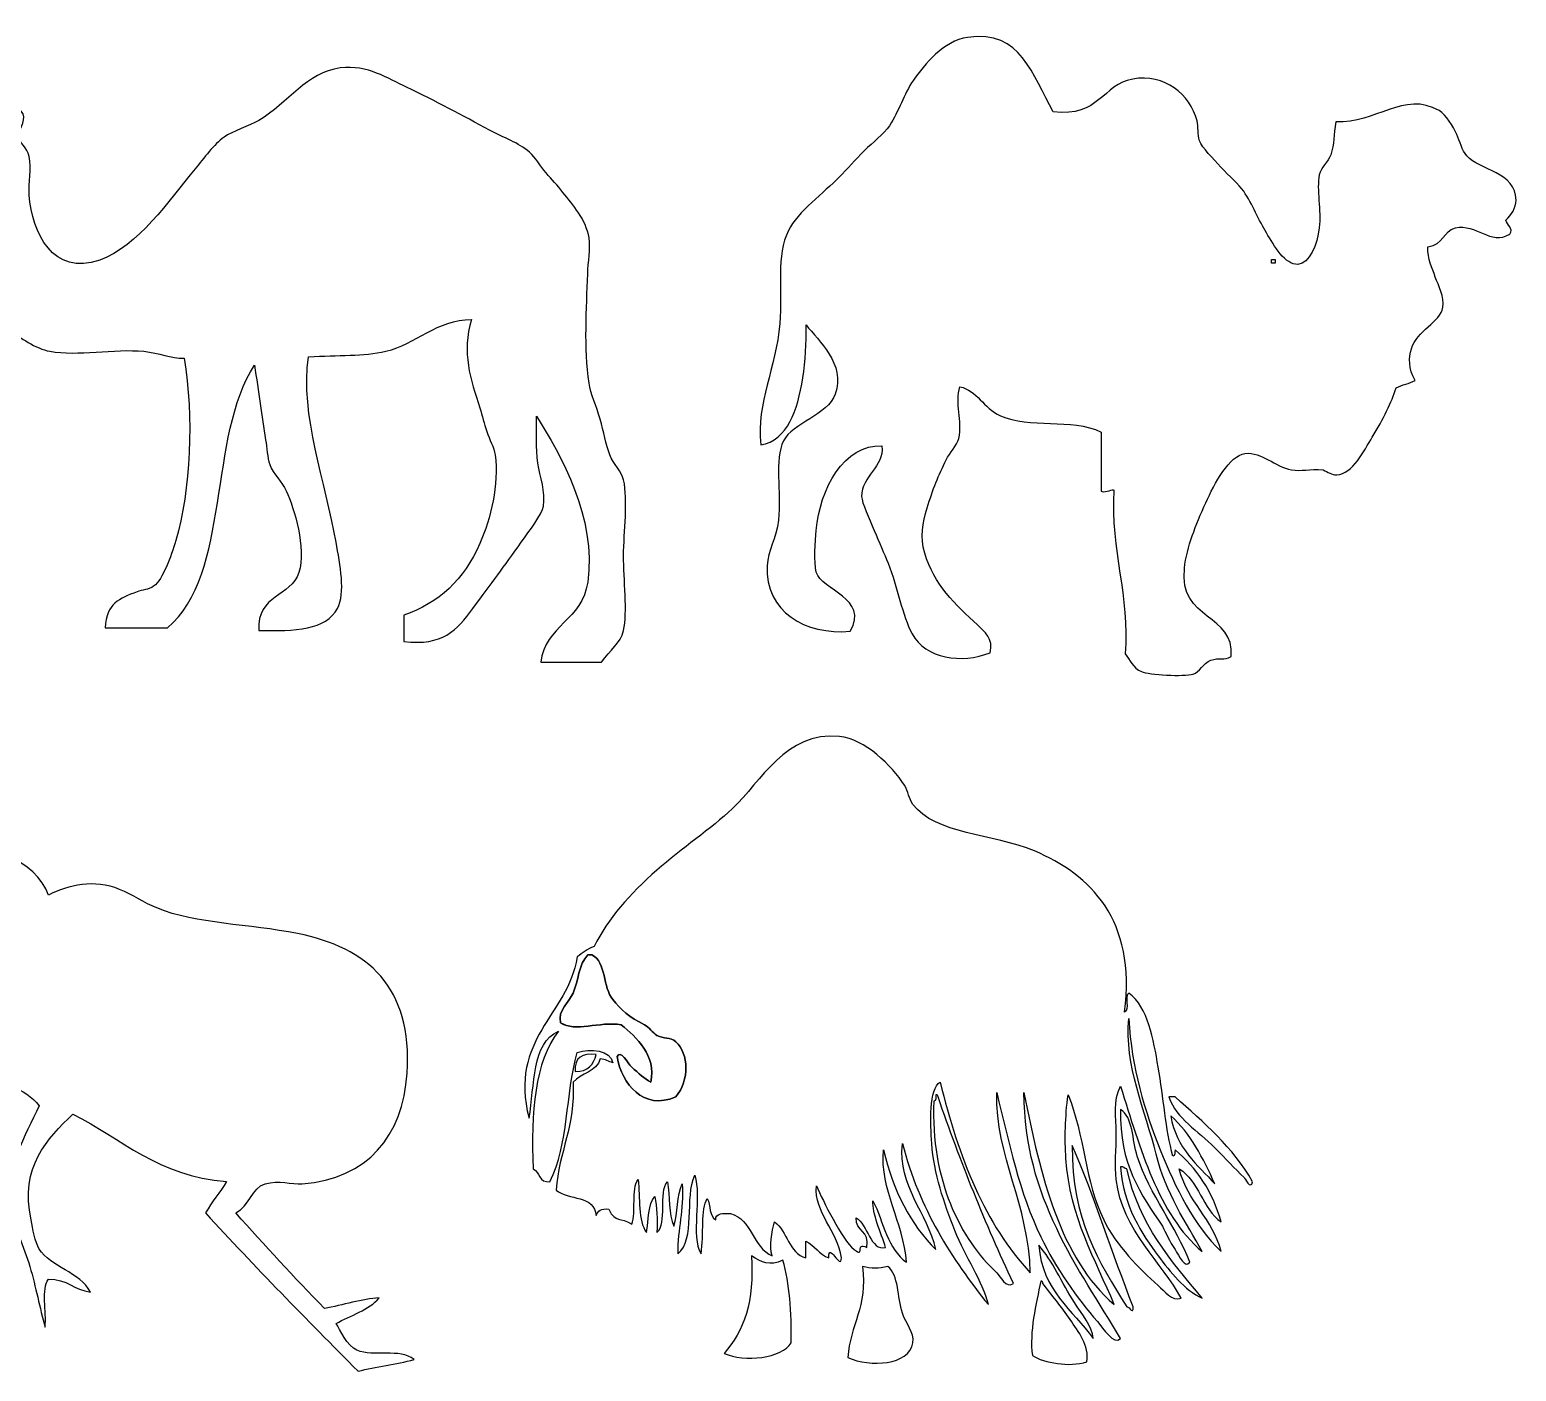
# Model space of a CAD drawing. Header units: centimetres. Extents: x -66 to 65, y -66 to 66.
# Drawn here: x 53.43 to 65.25, y -58.93 to -48.26 of the extents above; entities that cross this region are included whole.
import ezdxf

# ---------------------------------------------------------------- set-up
doc = ezdxf.new("R2010")
doc.units = ezdxf.units.CM
doc.header["$MEASUREMENT"] = 0
doc.layers.add('Layer 1', color=7, linetype='Continuous')

msp = doc.modelspace()

# ---------------------------------------------------------------- linework, layer by layer
at = {"layer": 'Layer 1'}
for points, knots in [([(61.56811, -48.90991), (61.93535, -48.95357), (61.95729, -48.69359), (62.19975, -48.64919), (62.19975, -48.64919), (62.45261, -48.60289), (62.65698, -48.77148), (62.71103, -48.98008), (62.71103, -48.98008), (62.72394, -49.02995), (62.71219, -49.0871), (62.73109, -49.1405), (62.73109, -49.1405), (62.75078, -49.19593), (62.84005, -49.28216), (62.90156, -49.35103), (62.90156, -49.35103), (62.96511, -49.42226), (63.04264, -49.48385), (63.08201, -49.5415), (63.08201, -49.5415), (63.1513, -49.64321), (63.20491, -49.77724), (63.26246, -49.87236), (63.26246, -49.87236), (63.32421, -49.97438), (63.41192, -50.13001), (63.51313, -50.12305), (63.51313, -50.12305), (63.607, -50.11657), (63.66685, -49.96459), (63.68355, -49.83233), (63.68355, -49.83233), (63.70083, -49.69588), (63.65826, -49.5274), (63.68355, -49.41122), (63.68355, -49.41122), (63.69659, -49.3514), (63.75319, -49.30835), (63.7738, -49.2508), (63.7738, -49.2508), (63.80359, -49.16748), (63.79886, -49.09308), (63.81391, -48.99013), (63.81391, -48.99013), (64.12924, -49.00807), (64.35858, -48.73891), (64.63602, -48.89991), (64.63602, -48.89991), (64.69608, -48.93476), (64.74408, -49.02424), (64.77638, -49.09038), (64.77638, -49.09038), (64.80183, -49.14245), (64.81668, -49.21508), (64.85658, -49.26077), (64.85658, -49.26077), (64.95458, -49.37314), (65.24959, -49.38952), (65.24758, -49.61171), (65.24758, -49.61171), (65.24702, -49.67352), (65.21178, -49.72773), (65.16741, -49.77213), (65.16741, -49.77213), (65.17395, -49.80983), (65.23165, -49.83584), (65.19747, -49.88243), (65.19747, -49.88243), (65.04475, -49.97474), (64.93043, -49.79557), (64.76636, -49.83232), (64.76636, -49.83232), (64.66473, -49.85502), (64.67344, -49.97181), (64.5458, -49.98268), (64.5458, -49.98268), (64.54368, -50.08232), (64.5789, -50.14995), (64.60594, -50.22329), (64.60594, -50.22329), (64.63184, -50.29359), (64.67788, -50.38143), (64.66608, -50.46396), (64.66608, -50.46396), (64.64878, -50.58458), (64.45637, -50.64843), (64.41544, -50.7948), (64.41544, -50.7948), (64.39597, -50.86425), (64.3897, -50.95138), (64.44552, -51.04547), (64.44552, -51.04547), (64.40186, -51.07201), (64.33876, -51.0791), (64.29508, -51.10558), (64.29508, -51.10558), (64.25809, -51.21763), (64.19213, -51.35302), (64.10461, -51.49661), (64.10461, -51.49661), (64.03817, -51.60559), (63.94766, -51.7912), (63.82391, -51.79739), (63.82391, -51.79739), (63.77877, -51.79967), (63.75218, -51.77294), (63.71363, -51.75728), (63.71363, -51.75728), (63.60605, -51.74786), (63.53689, -51.77054), (63.46294, -51.75728), (63.46294, -51.75728), (63.3262, -51.73273), (63.22849, -51.61147), (63.09199, -51.62692), (63.09199, -51.62692), (62.96941, -51.64081), (62.84855, -51.86737), (62.78121, -52.01795), (62.78121, -52.01795), (62.70033, -52.19855), (62.63005, -52.36649), (62.61077, -52.53926), (62.61077, -52.53926), (62.56373, -52.95966), (63.01894, -52.90211), (62.98174, -53.24109), (62.98174, -53.24109), (62.9297, -53.27332), (62.88511, -53.24747), (62.82132, -53.27115), (62.82132, -53.27115), (62.75697, -53.29504), (62.73155, -53.36674), (62.68091, -53.38143), (62.68091, -53.38143), (62.60609, -53.40321), (62.32893, -53.3863), (62.26988, -53.36137), (62.26988, -53.36137), (62.2009, -53.33232), (62.17537, -53.26723), (62.13952, -53.22103), (62.13952, -53.22103), (62.17722, -52.75684), (62.02033, -52.40595), (62.04932, -51.91761), (62.04932, -51.91761), (62.03815, -51.9039), (61.99413, -51.94211), (61.94902, -51.92766), (61.94902, -51.92766), (61.94902, -51.77058), (61.94902, -51.61352), (61.94902, -51.45644), (61.94902, -51.45644), (61.70976, -51.34129), (61.37831, -51.43173), (61.14699, -51.32611), (61.14699, -51.32611), (61.01224, -51.26457), (60.96202, -51.12548), (60.82616, -51.09547), (60.82616, -51.09547), (60.78462, -51.22805), (60.84706, -51.36574), (60.81613, -51.50655), (60.81613, -51.50655), (60.80317, -51.56553), (60.74424, -51.62051), (60.71588, -51.67697), (60.71588, -51.67697), (60.65473, -51.79857), (60.60952, -51.91422), (60.56549, -52.05792), (60.56549, -52.05792), (60.52742, -52.18222), (60.50794, -52.28951), (60.54543, -52.41889), (60.54543, -52.41889), (60.61774, -52.66863), (60.78985, -52.82992), (60.96649, -52.99039), (60.96649, -52.99039), (61.02065, -53.03952), (61.09434, -53.10411), (61.06674, -53.21095), (61.06674, -53.21095), (60.83679, -53.30263), (60.55205, -53.25741), (60.44513, -53.06056), (60.44513, -53.06056), (60.36636, -52.91552), (60.33062, -52.69046), (60.25466, -52.49911), (60.25466, -52.49911), (60.22463, -52.42339), (60.18206, -52.33102), (60.14438, -52.23842), (60.14438, -52.23842), (60.10509, -52.14185), (60.04463, -52.02337), (60.04413, -51.96772), (60.04413, -51.96772), (60.04262, -51.80667), (60.22442, -51.73565), (60.20455, -51.56669), (60.20455, -51.56669), (59.90621, -51.55108), (59.70994, -51.90811), (59.68319, -52.23844), (59.68319, -52.23844), (59.67623, -52.32395), (59.66213, -52.49252), (59.68319, -52.56928), (59.68319, -52.56928), (59.72343, -52.71589), (60.10763, -52.77719), (59.95389, -53.04053), (59.95389, -53.04053), (59.59464, -53.07135), (59.2774, -52.88609), (59.29217, -52.51922), (59.29217, -52.51922), (59.29693, -52.40103), (59.36736, -52.30414), (59.38239, -52.15822), (59.38239, -52.15822), (59.40618, -51.92795), (59.34921, -51.67768), (59.4225, -51.52661), (59.4225, -51.52661), (59.49066, -51.38601), (59.77691, -51.31984), (59.83353, -51.15566), (59.83353, -51.15566), (59.91865, -50.90933), (59.70132, -50.73503), (59.603, -50.60422), (59.603, -50.60422), (59.60713, -50.88854), (59.57313, -51.18453), (59.47264, -51.37622), (59.47264, -51.37622), (59.42615, -51.46488), (59.34657, -51.54405), (59.24203, -51.55669), (59.24203, -51.55669), (59.2052, -51.22027), (59.36506, -50.94913), (59.39242, -50.59419), (59.39242, -50.59419), (59.41417, -50.31204), (59.3625, -50.05566), (59.46259, -49.85225), (59.46259, -49.85225), (59.53289, -49.70948), (59.74958, -49.54525), (59.86365, -49.43117), (59.86365, -49.43117), (59.93051, -49.36434), (59.99562, -49.28917), (60.06415, -49.22069), (60.06415, -49.22069), (60.13469, -49.15007), (60.21917, -49.08938), (60.26465, -49.02014), (60.26465, -49.02014), (60.34154, -48.90304), (60.37871, -48.7695), (60.45512, -48.6592), (60.45512, -48.6592), (60.54362, -48.53159), (60.69541, -48.34572), (60.88626, -48.31828), (60.88626, -48.31828), (61.31419, -48.25686), (61.39933, -48.61638), (61.56811, -48.90991)], [0, 0, 0, 0, 0.01408451, 0.01408451, 0.01408451, 0.01408451, 0.02816901, 0.02816901, 0.02816901, 0.02816901, 0.04225352, 0.04225352, 0.04225352, 0.04225352, 0.05633803, 0.05633803, 0.05633803, 0.05633803, 0.07042254, 0.07042254, 0.07042254, 0.07042254, 0.08450704, 0.08450704, 0.08450704, 0.08450704, 0.09859155, 0.09859155, 0.09859155, 0.09859155, 0.11267606, 0.11267606, 0.11267606, 0.11267606, 0.12676056, 0.12676056, 0.12676056, 0.12676056, 0.14084507, 0.14084507, 0.14084507, 0.14084507, 0.15492958, 0.15492958, 0.15492958, 0.15492958, 0.16901408, 0.16901408, 0.16901408, 0.16901408, 0.18309859, 0.18309859, 0.18309859, 0.18309859, 0.1971831, 0.1971831, 0.1971831, 0.1971831, 0.21126761, 0.21126761, 0.21126761, 0.21126761, 0.22535211, 0.22535211, 0.22535211, 0.22535211, 0.23943662, 0.23943662, 0.23943662, 0.23943662, 0.25352113, 0.25352113, 0.25352113, 0.25352113, 0.26760563, 0.26760563, 0.26760563, 0.26760563, 0.28169014, 0.28169014, 0.28169014, 0.28169014, 0.29577465, 0.29577465, 0.29577465, 0.29577465, 0.30985915, 0.30985915, 0.30985915, 0.30985915, 0.32394366, 0.32394366, 0.32394366, 0.32394366, 0.33802817, 0.33802817, 0.33802817, 0.33802817, 0.35211268, 0.35211268, 0.35211268, 0.35211268, 0.36619718, 0.36619718, 0.36619718, 0.36619718, 0.38028169, 0.38028169, 0.38028169, 0.38028169, 0.3943662, 0.3943662, 0.3943662, 0.3943662, 0.4084507, 0.4084507, 0.4084507, 0.4084507, 0.42253521, 0.42253521, 0.42253521, 0.42253521, 0.43661972, 0.43661972, 0.43661972, 0.43661972, 0.45070423, 0.45070423, 0.45070423, 0.45070423, 0.46478873, 0.46478873, 0.46478873, 0.46478873, 0.47887324, 0.47887324, 0.47887324, 0.47887324, 0.49295775, 0.49295775, 0.49295775, 0.49295775, 0.50704225, 0.50704225, 0.50704225, 0.50704225, 0.52112676, 0.52112676, 0.52112676, 0.52112676, 0.53521127, 0.53521127, 0.53521127, 0.53521127, 0.54929577, 0.54929577, 0.54929577, 0.54929577, 0.56338028, 0.56338028, 0.56338028, 0.56338028, 0.57746479, 0.57746479, 0.57746479, 0.57746479, 0.5915493, 0.5915493, 0.5915493, 0.5915493, 0.6056338, 0.6056338, 0.6056338, 0.6056338, 0.61971831, 0.61971831, 0.61971831, 0.61971831, 0.63380282, 0.63380282, 0.63380282, 0.63380282, 0.64788732, 0.64788732, 0.64788732, 0.64788732, 0.66197183, 0.66197183, 0.66197183, 0.66197183, 0.67605634, 0.67605634, 0.67605634, 0.67605634, 0.69014085, 0.69014085, 0.69014085, 0.69014085, 0.70422535, 0.70422535, 0.70422535, 0.70422535, 0.71830986, 0.71830986, 0.71830986, 0.71830986, 0.73239437, 0.73239437, 0.73239437, 0.73239437, 0.74647887, 0.74647887, 0.74647887, 0.74647887, 0.76056338, 0.76056338, 0.76056338, 0.76056338, 0.77464789, 0.77464789, 0.77464789, 0.77464789, 0.78873239, 0.78873239, 0.78873239, 0.78873239, 0.8028169, 0.8028169, 0.8028169, 0.8028169, 0.81690141, 0.81690141, 0.81690141, 0.81690141, 0.83098592, 0.83098592, 0.83098592, 0.83098592, 0.84507042, 0.84507042, 0.84507042, 0.84507042, 0.85915493, 0.85915493, 0.85915493, 0.85915493, 0.87323944, 0.87323944, 0.87323944, 0.87323944, 0.88732394, 0.88732394, 0.88732394, 0.88732394, 0.90140845, 0.90140845, 0.90140845, 0.90140845, 0.91549296, 0.91549296, 0.91549296, 0.91549296, 0.92957746, 0.92957746, 0.92957746, 0.92957746, 0.94366197, 0.94366197, 0.94366197, 0.94366197, 0.95774648, 0.95774648, 0.95774648, 0.95774648, 0.97183099, 0.97183099, 0.97183099, 0.97183099, 1, 1, 1, 1]), ([(57.9753, -53.28744), (57.81406, -53.28744), (57.65291, -53.28744), (57.49167, -53.28744), (57.49167, -53.28744), (57.52903, -52.99481), (57.8238, -52.95123), (57.86542, -52.6499), (57.86542, -52.6499), (57.93665, -52.13372), (57.65367, -51.64385), (57.4587, -51.33087), (57.4587, -51.33087), (57.46248, -51.46448), (57.45079, -51.57799), (57.46968, -51.70459), (57.46968, -51.70459), (57.48577, -51.81225), (57.53307, -51.93105), (57.51365, -52.04535), (57.51365, -52.04535), (57.50219, -52.11287), (57.39956, -52.24331), (57.33781, -52.33113), (57.33781, -52.33113), (57.19528, -52.53354), (57.10768, -52.64882), (56.95308, -52.85874), (56.95308, -52.85874), (56.82079, -53.03834), (56.71609, -53.15629), (56.40351, -53.12256), (56.40351, -53.12256), (56.40351, -53.05295), (56.40351, -52.98334), (56.40351, -52.91367), (56.40351, -52.91367), (56.68307, -52.81506), (56.88122, -52.63274), (57.00803, -52.34209), (57.00803, -52.34209), (57.09532, -52.14206), (57.16114, -51.87404), (57.12894, -51.63862), (57.12894, -51.63862), (57.12042, -51.57626), (57.08475, -51.51816), (57.06301, -51.45174), (57.06301, -51.45174), (57.04322, -51.39147), (57.02719, -51.3244), (57.00803, -51.26486), (57.00803, -51.26486), (56.93479, -51.03703), (56.86002, -50.82443), (56.9421, -50.56139), (56.9421, -50.56139), (56.66797, -50.55914), (56.49768, -50.75874), (56.26059, -50.81423), (56.26059, -50.81423), (56.07895, -50.85667), (55.88774, -50.84217), (55.64504, -50.85818), (55.64504, -50.85818), (55.57757, -51.32009), (55.78212, -51.85751), (55.86486, -52.33112), (55.86486, -52.33112), (55.89658, -52.51247), (55.94087, -52.73585), (55.87587, -52.85873), (55.87587, -52.85873), (55.78514, -53.03026), (55.53776, -53.04029), (55.24934, -53.03457), (55.24934, -53.03457), (55.2377, -52.7457), (55.50575, -52.76787), (55.56814, -52.57292), (55.56814, -52.57292), (55.63011, -52.37914), (55.53126, -52.06339), (55.46919, -51.92437), (55.46919, -51.92437), (55.43829, -51.85526), (55.36346, -51.78853), (55.33732, -51.71551), (55.33732, -51.71551), (55.31763, -51.66069), (55.31488, -51.57978), (55.30435, -51.51768), (55.30435, -51.51768), (55.2722, -51.32901), (55.24757, -51.13393), (55.2164, -50.92409), (55.2164, -50.92409), (54.84598, -51.48064), (55.0313, -52.593), (54.52388, -53.01258), (54.52388, -53.01258), (54.35904, -53.01258), (54.19413, -53.01258), (54.02927, -53.01258), (54.02927, -53.01258), (54.03932, -52.81621), (54.14122, -52.78194), (54.28208, -52.72675), (54.28208, -52.72675), (54.32097, -52.71154), (54.37744, -52.71008), (54.41397, -52.68278), (54.41397, -52.68278), (54.488, -52.62753), (54.55304, -52.4451), (54.58987, -52.32006), (54.58987, -52.32006), (54.70795, -51.91919), (54.73441, -51.3324), (54.65578, -50.86911), (54.65578, -50.86911), (54.55079, -50.87025), (54.45795, -50.82582), (54.33701, -50.81418), (54.33701, -50.81418), (54.09857, -50.79108), (53.80858, -50.85426), (53.58956, -50.81418), (53.58956, -50.81418), (53.47976, -50.79405), (53.34244, -50.70268), (53.28177, -50.64929), (53.28177, -50.64929), (53.06267, -50.45636), (53.0265, -50.15806), (52.93001, -49.84689), (52.93001, -49.84689), (52.89834, -49.74468), (52.88133, -49.63332), (52.82015, -49.57207), (52.82015, -49.57207), (52.64346, -49.39543), (52.0496, -49.55818), (52.13864, -49.18737), (52.13864, -49.18737), (52.18148, -49.00886), (52.44188, -48.98944), (52.64423, -48.93453), (52.64423, -48.93453), (52.69331, -48.92125), (52.75173, -48.88698), (52.79811, -48.8796), (52.79811, -48.8796), (52.86979, -48.86812), (52.98663, -48.8796), (53.09489, -48.8796), (53.09489, -48.8796), (53.18966, -48.8796), (53.29198, -48.86193), (53.35871, -48.90159), (53.35871, -48.90159), (53.4188, -48.96393), (53.34326, -49.03536), (53.33675, -49.09945), (53.33675, -49.09945), (53.34389, -49.15726), (53.41017, -49.19489), (53.42464, -49.26431), (53.42464, -49.26431), (53.4453, -49.36318), (53.41747, -49.47119), (53.42464, -49.57207), (53.42464, -49.57207), (53.44623, -49.87338), (53.61517, -50.21943), (53.98524, -50.0887), (53.98524, -50.0887), (54.29353, -49.9798), (54.53176, -49.61721), (54.74369, -49.36321), (54.74369, -49.36321), (54.81521, -49.27759), (54.89329, -49.16752), (54.97454, -49.1104), (54.97454, -49.1104), (55.03997, -49.06442), (55.17584, -49.02227), (55.24936, -48.97851), (55.24936, -48.97851), (55.48539, -48.83788), (55.63137, -48.59373), (55.89791, -48.56081), (55.89791, -48.56081), (56.11775, -48.53366), (56.27441, -48.64444), (56.42552, -48.71469), (56.42552, -48.71469), (56.65568, -48.82177), (56.87211, -48.94183), (57.08505, -49.05545), (57.08505, -49.05545), (57.20046, -49.11705), (57.31346, -49.15324), (57.40382, -49.23132), (57.40382, -49.23132), (57.45152, -49.27254), (57.48706, -49.34102), (57.53569, -49.39616), (57.53569, -49.39616), (57.58101, -49.44754), (57.62456, -49.49503), (57.66761, -49.55007), (57.66761, -49.55007), (57.74754, -49.65228), (57.85152, -49.76126), (57.87645, -49.91279), (57.87645, -49.91279), (57.89095, -50.00095), (57.86814, -50.10297), (57.86547, -50.19857), (57.86547, -50.19857), (57.85774, -50.47535), (57.83467, -50.78814), (57.87645, -51.06696), (57.87645, -51.06696), (57.88957, -51.15462), (57.93468, -51.25143), (57.9644, -51.35276), (57.9644, -51.35276), (57.99356, -51.45227), (58.0089, -51.55543), (58.04134, -51.63856), (58.04134, -51.63856), (58.06865, -51.70852), (58.13746, -51.77471), (58.15125, -51.83642), (58.15125, -51.83642), (58.188, -52.00059), (58.15125, -52.24708), (58.15125, -52.44097), (58.15125, -52.44097), (58.15125, -52.6252), (58.18271, -52.89132), (58.15125, -53.03456), (58.15125, -53.03456), (58.12836, -53.1385), (58.04187, -53.18629), (57.9753, -53.28744)], [0, 0, 0, 0, 0.01587302, 0.01587302, 0.01587302, 0.01587302, 0.03174603, 0.03174603, 0.03174603, 0.03174603, 0.04761905, 0.04761905, 0.04761905, 0.04761905, 0.06349206, 0.06349206, 0.06349206, 0.06349206, 0.07936508, 0.07936508, 0.07936508, 0.07936508, 0.0952381, 0.0952381, 0.0952381, 0.0952381, 0.11111111, 0.11111111, 0.11111111, 0.11111111, 0.12698413, 0.12698413, 0.12698413, 0.12698413, 0.14285714, 0.14285714, 0.14285714, 0.14285714, 0.15873016, 0.15873016, 0.15873016, 0.15873016, 0.17460317, 0.17460317, 0.17460317, 0.17460317, 0.19047619, 0.19047619, 0.19047619, 0.19047619, 0.20634921, 0.20634921, 0.20634921, 0.20634921, 0.22222222, 0.22222222, 0.22222222, 0.22222222, 0.23809524, 0.23809524, 0.23809524, 0.23809524, 0.25396825, 0.25396825, 0.25396825, 0.25396825, 0.26984127, 0.26984127, 0.26984127, 0.26984127, 0.28571429, 0.28571429, 0.28571429, 0.28571429, 0.3015873, 0.3015873, 0.3015873, 0.3015873, 0.31746032, 0.31746032, 0.31746032, 0.31746032, 0.33333333, 0.33333333, 0.33333333, 0.33333333, 0.34920635, 0.34920635, 0.34920635, 0.34920635, 0.36507937, 0.36507937, 0.36507937, 0.36507937, 0.38095238, 0.38095238, 0.38095238, 0.38095238, 0.3968254, 0.3968254, 0.3968254, 0.3968254, 0.41269841, 0.41269841, 0.41269841, 0.41269841, 0.42857143, 0.42857143, 0.42857143, 0.42857143, 0.44444444, 0.44444444, 0.44444444, 0.44444444, 0.46031746, 0.46031746, 0.46031746, 0.46031746, 0.47619048, 0.47619048, 0.47619048, 0.47619048, 0.49206349, 0.49206349, 0.49206349, 0.49206349, 0.50793651, 0.50793651, 0.50793651, 0.50793651, 0.52380952, 0.52380952, 0.52380952, 0.52380952, 0.53968254, 0.53968254, 0.53968254, 0.53968254, 0.55555556, 0.55555556, 0.55555556, 0.55555556, 0.57142857, 0.57142857, 0.57142857, 0.57142857, 0.58730159, 0.58730159, 0.58730159, 0.58730159, 0.6031746, 0.6031746, 0.6031746, 0.6031746, 0.61904762, 0.61904762, 0.61904762, 0.61904762, 0.63492063, 0.63492063, 0.63492063, 0.63492063, 0.65079365, 0.65079365, 0.65079365, 0.65079365, 0.66666667, 0.66666667, 0.66666667, 0.66666667, 0.68253968, 0.68253968, 0.68253968, 0.68253968, 0.6984127, 0.6984127, 0.6984127, 0.6984127, 0.71428571, 0.71428571, 0.71428571, 0.71428571, 0.73015873, 0.73015873, 0.73015873, 0.73015873, 0.74603175, 0.74603175, 0.74603175, 0.74603175, 0.76190476, 0.76190476, 0.76190476, 0.76190476, 0.77777778, 0.77777778, 0.77777778, 0.77777778, 0.79365079, 0.79365079, 0.79365079, 0.79365079, 0.80952381, 0.80952381, 0.80952381, 0.80952381, 0.82539683, 0.82539683, 0.82539683, 0.82539683, 0.84126984, 0.84126984, 0.84126984, 0.84126984, 0.85714286, 0.85714286, 0.85714286, 0.85714286, 0.87301587, 0.87301587, 0.87301587, 0.87301587, 0.88888889, 0.88888889, 0.88888889, 0.88888889, 0.9047619, 0.9047619, 0.9047619, 0.9047619, 0.92063492, 0.92063492, 0.92063492, 0.92063492, 0.93650794, 0.93650794, 0.93650794, 0.93650794, 0.95238095, 0.95238095, 0.95238095, 0.95238095, 0.96825397, 0.96825397, 0.96825397, 0.96825397, 1, 1, 1, 1]), ([(63.30258, -50.11297), (63.31263, -50.11297), (63.32266, -50.11297), (63.33266, -50.11297), (63.33266, -50.11297), (63.33266, -50.10294), (63.33266, -50.09294), (63.33266, -50.08289), (63.33266, -50.08289), (63.32266, -50.08289), (63.31263, -50.08289), (63.30258, -50.08289), (63.30258, -50.08289), (63.30258, -50.09294), (63.30258, -50.10294), (63.30258, -50.11297)], [0, 0, 0, 0, 0.2, 0.2, 0.2, 0.2, 0.4, 0.4, 0.4, 0.4, 0.6, 0.6, 0.6, 0.6, 1, 1, 1, 1]), ([(62.16911, -56.11978), (62.13053, -56.48509), (62.30193, -56.85969), (62.38583, -57.19859), (62.38583, -57.19859), (62.46314, -57.51016), (62.62541, -57.74514), (62.75275, -57.97406), (62.75275, -57.97406), (62.39956, -57.67365), (62.2616, -57.1556), (62.10232, -56.65916), (62.10232, -56.65916), (62.04223, -56.77148), (62.06946, -56.91102), (62.0689, -57.03003), (62.0689, -57.03003), (62.0684, -57.16145), (62.05625, -57.28829), (62.0689, -57.40095), (62.0689, -57.40095), (62.11457, -57.80388), (62.43961, -58.06617), (62.586, -58.34493), (62.586, -58.34493), (62.51004, -58.37173), (62.45125, -58.28677), (62.40254, -58.24375), (62.40254, -58.24375), (62.24964, -58.10892), (62.07192, -57.92808), (61.96883, -57.72122), (61.96883, -57.72122), (61.81934, -57.42102), (61.81905, -57.0495), (61.68533, -56.72662), (61.68533, -56.72662), (61.6621, -56.9009), (61.65858, -57.07886), (61.66871, -57.23234), (61.66871, -57.23234), (61.69983, -57.70198), (61.90657, -58.043), (62.0523, -58.39553), (62.0523, -58.39553), (61.62328, -58.02559), (61.46691, -57.38009), (61.33507, -56.70974), (61.33507, -56.70974), (61.33835, -57.54937), (61.76922, -58.10274), (62.10228, -58.66517), (62.10228, -58.66517), (62.04786, -58.72015), (61.96814, -58.58672), (61.91882, -58.53036), (61.91882, -58.53036), (61.75605, -58.34404), (61.59145, -58.10888), (61.46855, -57.85607), (61.46855, -57.85607), (61.30162, -57.51298), (61.21302, -57.10235), (61.11832, -56.70974), (61.11832, -56.70974), (61.10858, -57.2197), (61.37457, -57.59699), (61.38521, -58.14259), (61.38521, -58.14259), (61.02458, -57.75974), (60.81506, -57.22414), (60.668, -56.62544), (60.668, -56.62544), (60.57979, -56.68002), (60.58992, -56.95503), (60.6013, -57.11431), (60.6013, -57.11431), (60.61826, -57.35357), (60.6998, -57.58982), (60.78471, -57.80551), (60.78471, -57.80551), (60.86983, -58.02136), (61.00683, -58.20844), (61.05162, -58.39553), (61.05162, -58.39553), (60.76015, -58.03271), (60.50348, -57.63461), (60.36783, -57.11431), (60.36783, -57.11431), (60.3314, -57.45454), (60.56669, -57.6662), (60.63464, -57.95714), (60.63464, -57.95714), (60.43102, -57.75838), (60.296, -57.49031), (60.21768, -57.16492), (60.21768, -57.16492), (60.18918, -57.48591), (60.37609, -57.7352), (60.40117, -58.05831), (60.40117, -58.05831), (60.25118, -57.95711), (60.21797, -57.73785), (60.13434, -57.56941), (60.13434, -57.56941), (60.12743, -57.66654), (60.19845, -57.83034), (60.23441, -57.9403), (60.23441, -57.9403), (60.1141, -57.97176), (60.09193, -57.75858), (60.00084, -57.70434), (60.00084, -57.70434), (59.99351, -57.81861), (60.11456, -57.80295), (60.08424, -57.9403), (60.08424, -57.9403), (59.9887, -57.88987), (60.07532, -58.03126), (59.98425, -57.95715), (59.98425, -57.95715), (59.88239, -57.87436), (59.73895, -57.56853), (59.68395, -57.45148), (59.68395, -57.45148), (59.66524, -57.66161), (59.85299, -57.8088), (59.88413, -58.02457), (59.88413, -58.02457), (59.87886, -58.13001), (59.7766, -57.88331), (59.78404, -58.02457), (59.78404, -58.02457), (59.70572, -57.99711), (59.67059, -57.92585), (59.60052, -57.88979), (59.60052, -57.88979), (59.60052, -57.93469), (59.60052, -57.97964), (59.60052, -58.02457), (59.60052, -58.02457), (59.46275, -57.98412), (59.45542, -57.81179), (59.35036, -57.73811), (59.35036, -57.73811), (59.32954, -57.81397), (59.30596, -57.93377), (59.33366, -58.00777), (59.33366, -58.00777), (59.17576, -57.94268), (59.17576, -57.71792), (59.00015, -57.67069), (59.00015, -57.67069), (58.94522, -57.6713), (58.88217, -57.66373), (58.88334, -57.7212), (58.88334, -57.7212), (58.83278, -57.69371), (58.8427, -57.6051), (58.81669, -57.55266), (58.81669, -57.55266), (58.76306, -57.63262), (58.79153, -57.83822), (58.76666, -57.99092), (58.76666, -57.99092), (58.68268, -57.85101), (58.77375, -57.53417), (58.71657, -57.36722), (58.71657, -57.36722), (58.63682, -57.53946), (58.72443, -57.88086), (58.58314, -57.99092), (58.58314, -57.99092), (58.5774, -57.78843), (58.63336, -57.64828), (58.61653, -57.43463), (58.61653, -57.43463), (58.57253, -57.52493), (58.58303, -57.67051), (58.54983, -57.77176), (58.54983, -57.77176), (58.509, -57.67815), (58.51837, -57.53382), (58.4998, -57.41777), (58.4998, -57.41777), (58.42569, -57.50577), (58.50231, -57.74614), (58.41638, -57.82237), (58.41638, -57.82237), (58.42146, -57.71601), (58.41379, -57.62266), (58.39971, -57.53575), (58.39971, -57.53575), (58.34261, -57.59597), (58.35211, -57.7236), (58.33303, -57.82237), (58.33303, -57.82237), (58.26408, -57.72905), (58.28321, -57.54673), (58.26633, -57.40092), (58.26633, -57.40092), (58.20958, -57.47836), (58.25363, -57.6578), (58.21624, -57.75493), (58.21624, -57.75493), (58.11784, -57.69482), (58.09186, -57.75189), (58.03278, -57.63695), (58.03278, -57.63695), (57.97378, -57.62785), (57.94692, -57.65113), (57.93274, -57.68746), (57.93274, -57.68746), (57.92226, -57.52379), (57.70954, -57.56464), (57.61585, -57.48521), (57.61585, -57.48521), (57.63559, -57.17353), (57.7691, -56.97708), (57.74931, -56.62542), (57.74931, -56.62542), (57.81257, -56.55456), (57.93703, -56.54552), (57.96611, -56.44003), (57.96611, -56.44003), (58.00503, -56.44553), (58.03498, -56.46019), (58.0662, -56.47371), (58.0662, -56.47371), (58.04847, -56.37073), (57.88435, -56.3547), (57.78259, -56.38944), (57.78259, -56.38944), (57.68803, -56.73274), (57.71565, -57.11609), (57.56582, -57.41772), (57.56582, -57.41772), (57.47708, -57.4287), (57.48655, -57.34044), (57.43234, -57.31657), (57.43234, -57.31657), (57.41287, -56.86419), (57.44612, -56.46514), (57.63252, -56.22082), (57.63252, -56.22082), (57.42106, -56.31618), (57.44504, -56.64947), (57.39903, -56.91199), (57.39903, -56.91199), (57.23679, -56.27823), (57.70402, -56.10184), (57.7826, -55.63085), (57.7826, -55.63085), (57.82329, -55.59897), (57.86343, -55.56642), (57.91598, -55.5465), (57.91598, -55.5465), (58.02935, -55.32711), (58.19699, -55.13132), (58.41633, -54.93973), (58.41633, -54.93973), (58.61382, -54.7672), (58.84469, -54.61236), (59.01678, -54.45078), (59.01678, -54.45078), (59.24435, -54.23713), (59.43847, -53.83536), (59.86736, -53.87764), (59.86736, -53.87764), (60.07, -53.8977), (60.28403, -54.10767), (60.38433, -54.26536), (60.38433, -54.26536), (60.41441, -54.31256), (60.41968, -54.37477), (60.45108, -54.4171), (60.45108, -54.4171), (60.6292, -54.65708), (61.08613, -54.64708), (61.41848, -54.78794), (61.41848, -54.78794), (61.86555, -54.97749), (62.22908, -55.33714), (62.13558, -56.06908), (62.13558, -56.06908), (62.17815, -56.05022), (62.12886, -55.93875), (62.16897, -55.91742), (62.16897, -55.91742), (62.3229, -56.03296), (62.36331, -56.28323), (62.40244, -56.50739), (62.40244, -56.50739), (62.44451, -56.74792), (62.46099, -57.00227), (62.51912, -57.21544), (62.51912, -57.21544), (62.5387, -57.21269), (62.53322, -57.18464), (62.53587, -57.16488), (62.53587, -57.16488), (62.70579, -57.30781), (62.83498, -57.49183), (62.90277, -57.73805), (62.90277, -57.73805), (62.75299, -57.63656), (62.72814, -57.40883), (62.56921, -57.31657), (62.56921, -57.31657), (62.63716, -57.57946), (62.83488, -57.71109), (62.90277, -57.97403), (62.90277, -57.97403), (62.68036, -57.76154), (62.54233, -57.47), (62.41914, -57.16488), (62.41914, -57.16488), (62.2969, -56.86185), (62.18845, -56.51496), (62.16911, -56.11978)], [0, 0, 0, 0, 0.01234568, 0.01234568, 0.01234568, 0.01234568, 0.02469136, 0.02469136, 0.02469136, 0.02469136, 0.03703704, 0.03703704, 0.03703704, 0.03703704, 0.04938272, 0.04938272, 0.04938272, 0.04938272, 0.0617284, 0.0617284, 0.0617284, 0.0617284, 0.07407407, 0.07407407, 0.07407407, 0.07407407, 0.08641975, 0.08641975, 0.08641975, 0.08641975, 0.09876543, 0.09876543, 0.09876543, 0.09876543, 0.11111111, 0.11111111, 0.11111111, 0.11111111, 0.12345679, 0.12345679, 0.12345679, 0.12345679, 0.13580247, 0.13580247, 0.13580247, 0.13580247, 0.14814815, 0.14814815, 0.14814815, 0.14814815, 0.16049383, 0.16049383, 0.16049383, 0.16049383, 0.17283951, 0.17283951, 0.17283951, 0.17283951, 0.18518519, 0.18518519, 0.18518519, 0.18518519, 0.19753086, 0.19753086, 0.19753086, 0.19753086, 0.20987654, 0.20987654, 0.20987654, 0.20987654, 0.22222222, 0.22222222, 0.22222222, 0.22222222, 0.2345679, 0.2345679, 0.2345679, 0.2345679, 0.24691358, 0.24691358, 0.24691358, 0.24691358, 0.25925926, 0.25925926, 0.25925926, 0.25925926, 0.27160494, 0.27160494, 0.27160494, 0.27160494, 0.28395062, 0.28395062, 0.28395062, 0.28395062, 0.2962963, 0.2962963, 0.2962963, 0.2962963, 0.30864198, 0.30864198, 0.30864198, 0.30864198, 0.32098765, 0.32098765, 0.32098765, 0.32098765, 0.33333333, 0.33333333, 0.33333333, 0.33333333, 0.34567901, 0.34567901, 0.34567901, 0.34567901, 0.35802469, 0.35802469, 0.35802469, 0.35802469, 0.37037037, 0.37037037, 0.37037037, 0.37037037, 0.38271605, 0.38271605, 0.38271605, 0.38271605, 0.39506173, 0.39506173, 0.39506173, 0.39506173, 0.40740741, 0.40740741, 0.40740741, 0.40740741, 0.41975309, 0.41975309, 0.41975309, 0.41975309, 0.43209877, 0.43209877, 0.43209877, 0.43209877, 0.44444444, 0.44444444, 0.44444444, 0.44444444, 0.45679012, 0.45679012, 0.45679012, 0.45679012, 0.4691358, 0.4691358, 0.4691358, 0.4691358, 0.48148148, 0.48148148, 0.48148148, 0.48148148, 0.49382716, 0.49382716, 0.49382716, 0.49382716, 0.50617284, 0.50617284, 0.50617284, 0.50617284, 0.51851852, 0.51851852, 0.51851852, 0.51851852, 0.5308642, 0.5308642, 0.5308642, 0.5308642, 0.54320988, 0.54320988, 0.54320988, 0.54320988, 0.55555556, 0.55555556, 0.55555556, 0.55555556, 0.56790123, 0.56790123, 0.56790123, 0.56790123, 0.58024691, 0.58024691, 0.58024691, 0.58024691, 0.59259259, 0.59259259, 0.59259259, 0.59259259, 0.60493827, 0.60493827, 0.60493827, 0.60493827, 0.61728395, 0.61728395, 0.61728395, 0.61728395, 0.62962963, 0.62962963, 0.62962963, 0.62962963, 0.64197531, 0.64197531, 0.64197531, 0.64197531, 0.65432099, 0.65432099, 0.65432099, 0.65432099, 0.66666667, 0.66666667, 0.66666667, 0.66666667, 0.67901235, 0.67901235, 0.67901235, 0.67901235, 0.69135802, 0.69135802, 0.69135802, 0.69135802, 0.7037037, 0.7037037, 0.7037037, 0.7037037, 0.71604938, 0.71604938, 0.71604938, 0.71604938, 0.72839506, 0.72839506, 0.72839506, 0.72839506, 0.74074074, 0.74074074, 0.74074074, 0.74074074, 0.75308642, 0.75308642, 0.75308642, 0.75308642, 0.7654321, 0.7654321, 0.7654321, 0.7654321, 0.77777778, 0.77777778, 0.77777778, 0.77777778, 0.79012346, 0.79012346, 0.79012346, 0.79012346, 0.80246914, 0.80246914, 0.80246914, 0.80246914, 0.81481481, 0.81481481, 0.81481481, 0.81481481, 0.82716049, 0.82716049, 0.82716049, 0.82716049, 0.83950617, 0.83950617, 0.83950617, 0.83950617, 0.85185185, 0.85185185, 0.85185185, 0.85185185, 0.86419753, 0.86419753, 0.86419753, 0.86419753, 0.87654321, 0.87654321, 0.87654321, 0.87654321, 0.88888889, 0.88888889, 0.88888889, 0.88888889, 0.90123457, 0.90123457, 0.90123457, 0.90123457, 0.91358025, 0.91358025, 0.91358025, 0.91358025, 0.92592593, 0.92592593, 0.92592593, 0.92592593, 0.9382716, 0.9382716, 0.9382716, 0.9382716, 0.95061728, 0.95061728, 0.95061728, 0.95061728, 0.96296296, 0.96296296, 0.96296296, 0.96296296, 0.97530864, 0.97530864, 0.97530864, 0.97530864, 1, 1, 1, 1]), ([(52.72629, -54.83393), (53.07057, -54.69058), (53.4822, -54.86034), (53.57793, -55.13942), (53.57793, -55.13942), (53.73766, -55.05608), (53.94147, -55.01083), (54.1426, -55.09314), (54.1426, -55.09314), (54.25034, -55.13722), (54.33834, -55.20006), (54.4388, -55.24125), (54.4388, -55.24125), (54.75445, -55.37066), (55.17312, -55.36679), (55.55889, -55.4449), (55.55889, -55.4449), (56.11457, -55.55743), (56.47527, -55.86694), (56.42908, -56.55573), (56.42908, -56.55573), (56.39558, -57.055), (56.11592, -57.39501), (55.59596, -57.43513), (55.59596, -57.43513), (55.50693, -57.44201), (55.41215, -57.40169), (55.29976, -57.43513), (55.29976, -57.43513), (55.19562, -57.46611), (55.17239, -57.61452), (55.0683, -57.66656), (55.0683, -57.66656), (55.29629, -57.92614), (55.53241, -58.17755), (55.77183, -58.42562), (55.77183, -58.42562), (55.91441, -58.4012), (56.07719, -58.34881), (56.20694, -58.3423), (56.20694, -58.3423), (56.12772, -58.43829), (55.97972, -58.48044), (55.86444, -58.54595), (55.86444, -58.54595), (55.89669, -58.59101), (55.95059, -58.72399), (56.03105, -58.75886), (56.03105, -58.75886), (56.16485, -58.81688), (56.37056, -58.73814), (56.48468, -58.83294), (56.48468, -58.83294), (56.34387, -58.87109), (56.17993, -58.88615), (56.04031, -58.92549), (56.04031, -58.92549), (55.6301, -58.51181), (55.21963, -58.09846), (54.82767, -57.66655), (54.82767, -57.66655), (54.87522, -57.57524), (54.94213, -57.5033), (54.99428, -57.41662), (54.99428, -57.41662), (54.44879, -57.37587), (54.16166, -57.07666), (53.77238, -56.8797), (53.77238, -56.8797), (53.56624, -57.0807), (53.35132, -57.29486), (53.43911, -57.72211), (53.43911, -57.72211), (53.45379, -57.79347), (53.46991, -57.8988), (53.50391, -57.95351), (53.50391, -57.95351), (53.59006, -58.09236), (53.8316, -58.138), (53.91124, -58.29601), (53.91124, -58.29601), (53.78247, -58.27974), (53.7264, -58.19079), (53.57797, -58.19417), (53.57797, -58.19417), (53.51881, -58.27079), (53.56469, -58.45246), (53.55016, -58.57371), (53.55016, -58.57371), (53.50841, -58.4207), (53.47782, -58.25727), (53.42985, -58.09235), (53.42985, -58.09235), (53.38408, -57.93503), (53.30438, -57.7834), (53.28174, -57.63875), (53.28174, -57.63875), (53.2297, -57.30691), (53.39181, -57.05683), (53.50388, -56.81486), (53.50388, -56.81486), (53.39567, -56.67003), (53.18379, -56.62891), (53.04102, -56.51866), (53.04102, -56.51866), (52.89478, -56.6205), (52.81126, -56.76438), (52.63369, -56.82415), (52.63369, -56.82415), (52.57911, -56.84251), (52.51913, -56.83029), (52.45785, -56.84264), (52.45785, -56.84264), (52.14593, -56.90553), (51.93286, -57.26555), (51.73578, -57.46285), (51.73578, -57.46285), (51.61526, -57.42599), (51.49228, -57.39162), (51.37476, -57.35178), (51.37476, -57.35178), (51.47236, -57.28246), (51.61429, -57.33532), (51.71726, -57.29622), (51.71726, -57.29622), (51.81225, -57.26018), (51.82971, -57.15274), (51.90242, -57.10183), (51.90242, -57.10183), (51.82564, -57.06751), (51.71774, -57.06431), (51.63397, -57.03703), (51.63397, -57.03703), (51.67779, -56.99303), (51.74576, -56.98882), (51.80058, -56.97223), (51.80058, -56.97223), (51.97452, -56.9196), (52.13414, -56.84751), (52.2912, -56.76858), (52.2912, -56.76858), (52.49578, -56.66576), (52.70739, -56.5785), (52.85587, -56.41682), (52.85587, -56.41682), (52.4763, -56.49323), (52.22629, -56.30689), (52.18941, -55.98177), (52.18941, -55.98177), (51.9598, -55.92679), (51.67879, -56.02794), (51.54145, -55.87991), (51.54145, -55.87991), (51.4431, -55.774), (51.46983, -55.54884), (51.51364, -55.38003), (51.51364, -55.38003), (51.60738, -55.43133), (51.6141, -55.56966), (51.72655, -55.60217), (51.72655, -55.60217), (51.77534, -55.59235), (51.76677, -55.5251), (51.80061, -55.50036), (51.80061, -55.50036), (51.98479, -55.4617), (52.04334, -55.61911), (52.15237, -55.68549), (52.15237, -55.68549), (52.19362, -55.34412), (52.35655, -55.12439), (52.59674, -54.98196), (52.59674, -54.98196), (52.4209, -54.82064), (52.19846, -55.07636), (52.02278, -54.96344), (52.02278, -54.96344), (52.03985, -54.90335), (52.09999, -54.88637), (52.10612, -54.81533), (52.10612, -54.81533), (52.04497, -54.71283), (51.83455, -54.74238), (51.68956, -54.75053), (51.68956, -54.75053), (51.85403, -54.46118), (52.66411, -54.4402), (52.72629, -54.83393)], [0, 0, 0, 0, 0.02083333, 0.02083333, 0.02083333, 0.02083333, 0.04166667, 0.04166667, 0.04166667, 0.04166667, 0.0625, 0.0625, 0.0625, 0.0625, 0.08333333, 0.08333333, 0.08333333, 0.08333333, 0.10416667, 0.10416667, 0.10416667, 0.10416667, 0.125, 0.125, 0.125, 0.125, 0.14583333, 0.14583333, 0.14583333, 0.14583333, 0.16666667, 0.16666667, 0.16666667, 0.16666667, 0.1875, 0.1875, 0.1875, 0.1875, 0.20833333, 0.20833333, 0.20833333, 0.20833333, 0.22916667, 0.22916667, 0.22916667, 0.22916667, 0.25, 0.25, 0.25, 0.25, 0.27083333, 0.27083333, 0.27083333, 0.27083333, 0.29166667, 0.29166667, 0.29166667, 0.29166667, 0.3125, 0.3125, 0.3125, 0.3125, 0.33333333, 0.33333333, 0.33333333, 0.33333333, 0.35416667, 0.35416667, 0.35416667, 0.35416667, 0.375, 0.375, 0.375, 0.375, 0.39583333, 0.39583333, 0.39583333, 0.39583333, 0.41666667, 0.41666667, 0.41666667, 0.41666667, 0.4375, 0.4375, 0.4375, 0.4375, 0.45833333, 0.45833333, 0.45833333, 0.45833333, 0.47916667, 0.47916667, 0.47916667, 0.47916667, 0.5, 0.5, 0.5, 0.5, 0.52083333, 0.52083333, 0.52083333, 0.52083333, 0.54166667, 0.54166667, 0.54166667, 0.54166667, 0.5625, 0.5625, 0.5625, 0.5625, 0.58333333, 0.58333333, 0.58333333, 0.58333333, 0.60416667, 0.60416667, 0.60416667, 0.60416667, 0.625, 0.625, 0.625, 0.625, 0.64583333, 0.64583333, 0.64583333, 0.64583333, 0.66666667, 0.66666667, 0.66666667, 0.66666667, 0.6875, 0.6875, 0.6875, 0.6875, 0.70833333, 0.70833333, 0.70833333, 0.70833333, 0.72916667, 0.72916667, 0.72916667, 0.72916667, 0.75, 0.75, 0.75, 0.75, 0.77083333, 0.77083333, 0.77083333, 0.77083333, 0.79166667, 0.79166667, 0.79166667, 0.79166667, 0.8125, 0.8125, 0.8125, 0.8125, 0.83333333, 0.83333333, 0.83333333, 0.83333333, 0.85416667, 0.85416667, 0.85416667, 0.85416667, 0.875, 0.875, 0.875, 0.875, 0.89583333, 0.89583333, 0.89583333, 0.89583333, 0.91666667, 0.91666667, 0.91666667, 0.91666667, 0.9375, 0.9375, 0.9375, 0.9375, 0.95833333, 0.95833333, 0.95833333, 0.95833333, 1, 1, 1, 1]), ([(57.86606, -55.61402), (57.79224, -55.69234), (57.79306, -55.81984), (57.74941, -55.91744), (57.74941, -55.91744), (57.71417, -55.9961), (57.6263, -56.05359), (57.64924, -56.15345), (57.64924, -56.15345), (57.76608, -56.2332), (57.95888, -56.14043), (58.13292, -56.1703), (58.13292, -56.1703), (58.25188, -56.26936), (58.41415, -56.41414), (58.36644, -56.62541), (58.36644, -56.62541), (58.32154, -56.59982), (58.26915, -56.5558), (58.21632, -56.50741), (58.21632, -56.50741), (58.17941, -56.4737), (58.12821, -56.3621), (58.09959, -56.42314), (58.09959, -56.42314), (58.13597, -56.64219), (58.30919, -56.85438), (58.56655, -56.74342), (58.56655, -56.74342), (58.67799, -56.6074), (58.66881, -56.40163), (58.56655, -56.30519), (58.56655, -56.30519), (58.52692, -56.26767), (58.46601, -56.28246), (58.41643, -56.25458), (58.41643, -56.25458), (58.37828, -56.23307), (58.35761, -56.19097), (58.31647, -56.17026), (58.31647, -56.17026), (58.19794, -56.11068), (58.12713, -56.04731), (58.06631, -55.96799), (58.06631, -55.96799), (57.98347, -55.87745), (58.01659, -55.6697), (57.89944, -55.61398), (57.89944, -55.61398), (57.88828, -55.61402), (57.87722, -55.61402), (57.86606, -55.61402)], [0, 0, 0, 0, 0.07142857, 0.07142857, 0.07142857, 0.07142857, 0.14285714, 0.14285714, 0.14285714, 0.14285714, 0.21428571, 0.21428571, 0.21428571, 0.21428571, 0.28571429, 0.28571429, 0.28571429, 0.28571429, 0.35714286, 0.35714286, 0.35714286, 0.35714286, 0.42857143, 0.42857143, 0.42857143, 0.42857143, 0.5, 0.5, 0.5, 0.5, 0.57142857, 0.57142857, 0.57142857, 0.57142857, 0.64285714, 0.64285714, 0.64285714, 0.64285714, 0.71428571, 0.71428571, 0.71428571, 0.71428571, 0.78571429, 0.78571429, 0.78571429, 0.78571429, 0.85714286, 0.85714286, 0.85714286, 0.85714286, 1, 1, 1, 1]), ([(57.93284, -56.40632), (57.9136, -56.48805), (57.8687, -56.54385), (57.76607, -56.5412), (57.76607, -56.5412), (57.75739, -56.43127), (57.82203, -56.39547), (57.93284, -56.40632)], [0, 0, 0, 0, 0.33333333, 0.33333333, 0.33333333, 0.33333333, 1, 1, 1, 1]), ([(60.63468, -56.72657), (60.64889, -56.7235), (60.6504, -56.73321), (60.65138, -56.74345), (60.65138, -56.74345), (60.82974, -57.26), (61.02883, -57.75545), (61.25177, -58.22684), (61.25177, -58.22684), (61.18668, -58.2705), (61.15123, -58.17292), (61.11839, -58.14254), (61.11839, -58.14254), (60.82981, -57.8769), (60.59153, -57.40351), (60.61801, -56.77713), (60.61801, -56.77713), (60.63749, -56.77446), (60.63209, -56.74644), (60.63468, -56.72657)], [0, 0, 0, 0, 0.16666667, 0.16666667, 0.16666667, 0.16666667, 0.33333333, 0.33333333, 0.33333333, 0.33333333, 0.5, 0.5, 0.5, 0.5, 0.66666667, 0.66666667, 0.66666667, 0.66666667, 1, 1, 1, 1]), ([(62.65274, -58.05827), (62.61848, -58.11555), (62.56746, -58.00459), (62.53601, -57.95712), (62.53601, -57.95712), (62.4954, -57.89624), (62.45931, -57.81761), (62.43592, -57.77173), (62.43592, -57.77173), (62.26616, -57.52178), (62.09109, -57.27733), (62.10236, -56.84463), (62.10236, -56.84463), (62.20224, -56.89903), (62.19552, -57.08768), (62.23579, -57.21547), (62.23579, -57.21547), (62.3323, -57.52156), (62.54754, -57.77355), (62.65274, -58.05827)], [0, 0, 0, 0, 0.16666667, 0.16666667, 0.16666667, 0.16666667, 0.33333333, 0.33333333, 0.33333333, 0.33333333, 0.5, 0.5, 0.5, 0.5, 0.66666667, 0.66666667, 0.66666667, 0.66666667, 1, 1, 1, 1]), ([(62.48603, -56.74345), (62.50265, -56.74345), (62.51929, -56.74345), (62.53604, -56.74345), (62.53604, -56.74345), (62.76284, -56.94686), (62.99742, -57.14239), (63.15313, -57.41774), (63.15313, -57.41774), (63.13723, -57.48928), (63.08979, -57.38721), (63.0864, -57.38403), (63.0864, -57.38403), (63.00827, -57.31317), (62.94138, -57.2375), (62.85291, -57.14802), (62.85291, -57.14802), (62.71407, -57.00766), (62.55156, -56.924), (62.48603, -56.74345)], [0, 0, 0, 0, 0.16666667, 0.16666667, 0.16666667, 0.16666667, 0.33333333, 0.33333333, 0.33333333, 0.33333333, 0.5, 0.5, 0.5, 0.5, 0.66666667, 0.66666667, 0.66666667, 0.66666667, 1, 1, 1, 1]), ([(62.50264, -56.89506), (62.6607, -57.0333), (62.75783, -57.23293), (62.85287, -57.4346), (62.85287, -57.4346), (62.7191, -57.28807), (62.54325, -57.15136), (62.50264, -56.89506)], [0, 0, 0, 0, 0.33333333, 0.33333333, 0.33333333, 0.33333333, 1, 1, 1, 1]), ([(61.71881, -57.13117), (61.89801, -57.54006), (62.03724, -57.98943), (62.20239, -58.41231), (62.20239, -58.41231), (62.20522, -58.48343), (62.1768, -58.41205), (62.15241, -58.41231), (62.15241, -58.41231), (61.9326, -58.06139), (61.70926, -57.71394), (61.71881, -57.13117)], [0, 0, 0, 0, 0.25, 0.25, 0.25, 0.25, 0.5, 0.5, 0.5, 0.5, 1, 1, 1, 1]), ([(62.10235, -57.29982), (62.12928, -57.29498), (62.13108, -57.31567), (62.15244, -57.31659), (62.15244, -57.31659), (62.25116, -57.7618), (62.50656, -58.04882), (62.75278, -58.34487), (62.75278, -58.34487), (62.61117, -58.27817), (62.49957, -58.13831), (62.4026, -58.00774), (62.4026, -58.00774), (62.27708, -57.83883), (62.11971, -57.60314), (62.10235, -57.29982)], [0, 0, 0, 0, 0.2, 0.2, 0.2, 0.2, 0.4, 0.4, 0.4, 0.4, 0.6, 0.6, 0.6, 0.6, 1, 1, 1, 1]), ([(59.16696, -58.00774), (59.2494, -58.05727), (59.31118, -58.09429), (59.41723, -58.04145), (59.41723, -58.04145), (59.47245, -58.22719), (59.48703, -58.45412), (59.48385, -58.69889), (59.48385, -58.69889), (59.41207, -58.82234), (59.11066, -58.85759), (58.95016, -58.78316), (58.95016, -58.78316), (59.10491, -58.60805), (59.19519, -58.36776), (59.16696, -58.00774)], [0, 0, 0, 0, 0.2, 0.2, 0.2, 0.2, 0.4, 0.4, 0.4, 0.4, 0.6, 0.6, 0.6, 0.6, 1, 1, 1, 1]), ([(61.88553, -58.66515), (61.72181, -58.43745), (61.48146, -58.2869), (61.45193, -57.92344), (61.45193, -57.92344), (61.56136, -58.04002), (61.63613, -58.22483), (61.73543, -58.37863), (61.73543, -58.37863), (61.79721, -58.47428), (61.87502, -58.56503), (61.88553, -58.66515)], [0, 0, 0, 0, 0.25, 0.25, 0.25, 0.25, 0.5, 0.5, 0.5, 0.5, 1, 1, 1, 1]), ([(60.05096, -58.09209), (60.11988, -58.11138), (60.18225, -58.11138), (60.25114, -58.09209), (60.25114, -58.09209), (60.34152, -58.16332), (60.32705, -58.3335), (60.36787, -58.4629), (60.36787, -58.4629), (60.39555, -58.55111), (60.46518, -58.61535), (60.45121, -58.69891), (60.45121, -58.69891), (60.42099, -58.87962), (60.1122, -58.89388), (59.93416, -58.81689), (59.93416, -58.81689), (59.95076, -58.55259), (60.09364, -58.41615), (60.05096, -58.09209)], [0, 0, 0, 0, 0.16666667, 0.16666667, 0.16666667, 0.16666667, 0.33333333, 0.33333333, 0.33333333, 0.33333333, 0.5, 0.5, 0.5, 0.5, 0.66666667, 0.66666667, 0.66666667, 0.66666667, 1, 1, 1, 1]), ([(61.46865, -58.21009), (61.48275, -58.20699), (61.48431, -58.21657), (61.48527, -58.22686), (61.48527, -58.22686), (61.55128, -58.31745), (61.63492, -58.41297), (61.70202, -58.51348), (61.70202, -58.51348), (61.76533, -58.60804), (61.85715, -58.72308), (61.83553, -58.85069), (61.83553, -58.85069), (61.69469, -58.89461), (61.49525, -58.8595), (61.4019, -58.80008), (61.4019, -58.80008), (61.37581, -58.61755), (61.43245, -58.38469), (61.46865, -58.21009)], [0, 0, 0, 0, 0.16666667, 0.16666667, 0.16666667, 0.16666667, 0.33333333, 0.33333333, 0.33333333, 0.33333333, 0.5, 0.5, 0.5, 0.5, 0.66666667, 0.66666667, 0.66666667, 0.66666667, 1, 1, 1, 1])]:
    msp.add_open_spline(points, degree=3, knots=knots, dxfattribs=at)
at = {"layer": 'Layer 1', "color": 7}
msp.add_open_spline([(57.89945, -55.61402), (58.01661, -55.66971), (57.98348, -55.87749), (58.06632, -55.96803), (58.06632, -55.96803), (58.12715, -56.04733), (58.19795, -56.11072), (58.31648, -56.1703), (58.31648, -56.1703), (58.35765, -56.19099), (58.37829, -56.23311), (58.41644, -56.25462), (58.41644, -56.25462), (58.46602, -56.28251), (58.52693, -56.26772), (58.56656, -56.30523), (58.56656, -56.30523), (58.66882, -56.40167), (58.678, -56.60744), (58.56656, -56.74346), (58.56656, -56.74346), (58.30917, -56.8544), (58.13598, -56.64223), (58.0996, -56.42318), (58.0996, -56.42318), (58.12823, -56.36211), (58.17945, -56.47372), (58.21633, -56.50745), (58.21633, -56.50745), (58.26917, -56.55584), (58.32155, -56.59987), (58.36645, -56.62545), (58.36645, -56.62545), (58.41415, -56.41418), (58.25189, -56.2694), (58.13293, -56.17034), (58.13293, -56.17034), (57.95889, -56.14047), (57.76609, -56.23323), (57.64925, -56.15349), (57.64925, -56.15349), (57.62631, -56.05366), (57.71418, -55.99614), (57.74942, -55.91748), (57.74942, -55.91748), (57.79308, -55.8199), (57.79226, -55.69237), (57.86607, -55.61406), (57.86607, -55.61406), (57.87722, -55.61402), (57.88828, -55.61402), (57.89945, -55.61402)], degree=3, knots=[0, 0, 0, 0, 0.07142857, 0.07142857, 0.07142857, 0.07142857, 0.14285714, 0.14285714, 0.14285714, 0.14285714, 0.21428571, 0.21428571, 0.21428571, 0.21428571, 0.28571429, 0.28571429, 0.28571429, 0.28571429, 0.35714286, 0.35714286, 0.35714286, 0.35714286, 0.42857143, 0.42857143, 0.42857143, 0.42857143, 0.5, 0.5, 0.5, 0.5, 0.57142857, 0.57142857, 0.57142857, 0.57142857, 0.64285714, 0.64285714, 0.64285714, 0.64285714, 0.71428571, 0.71428571, 0.71428571, 0.71428571, 0.78571429, 0.78571429, 0.78571429, 0.78571429, 0.85714286, 0.85714286, 0.85714286, 0.85714286, 1, 1, 1, 1], dxfattribs=at)

doc.saveas('drawing.dxf')
